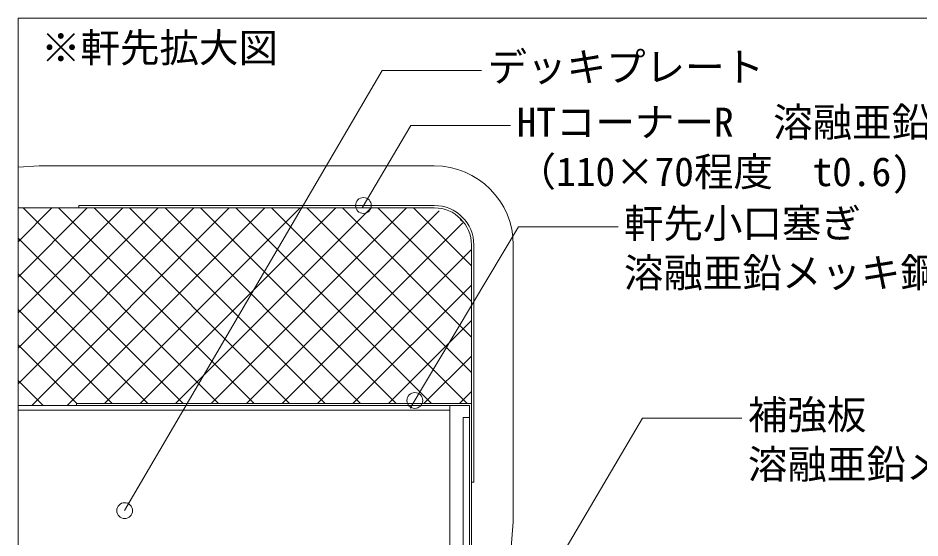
# Model space of a CAD drawing. Units: millimetres, scale not verified. Extents: x -1380 to 1380, y -955 to 955.
# Drawn here: x -900.1 to -443.5, y 277 to 539.9 of the extents above; entities that cross this region are included whole.
import ezdxf
from ezdxf.enums import TextEntityAlignment as Align

# ---------------------------------------------------------------- set-up
doc = ezdxf.new("R2010")
doc.units = ezdxf.units.MM
doc.header["$LTSCALE"] = 3
for name, color, linetype, lineweight in [('0-0_0', 7, 'Continuous', 18), ('0-1_BOUSUI', 1, 'Continuous', 18), ('0-2_MOJI', 7, 'Continuous', 18), ('0-3_HATCH', 9, 'Continuous', 18), ('0-4_KANAMONO', 5, 'Continuous', 18), ('0-6_TEKKOTU', 7, 'Continuous', 18), ('0-7_dekki', 3, 'Continuous', 18), ('0-8_dannnetu', 6, 'Continuous', 18)]:
    doc.layers.add(name, color=color, linetype=linetype, lineweight=lineweight)
doc.styles.add('ＭＳ ゴシック', font='')
doc.styles.get('ＭＳ ゴシック').set_extended_font_data('MS Gothic')

msp = doc.modelspace()

# ---------------------------------------------------------------- linework, layer by layer
at = {"layer": '0-0_0'}
msp.add_lwpolyline([(-900.086, -660.072), (899.914, -660.072), (899.914, 539.928), (-900.086, 539.928)], close=True, dxfattribs=at)
at = {"layer": '0-1_BOUSUI'}
for points in [[(-900.086, 464.468), (-889.358, 465.15), (-689.358, 465.15)], [(-649.358, 425.15), (-649.358, 285.15), (-650.558, 270.242)]]:
    msp.add_lwpolyline(points, dxfattribs=at)
msp.add_arc((-689.358, 425.15), 40, 360, 90, dxfattribs=at)
at = {"layer": '0-2_MOJI'}
for points in [[(-665.387, 513.483), (-715.825, 513.483), (-846.127, 290.843)], [(-650.721, 485.528), (-701.159, 485.528), (-725.961, 443.95)], [(-596.367, 434.406), (-646.805, 434.406), (-701.545, 342.641)], [(-533.607, 337.565), (-584.045, 337.565), (-672.436, 187.515)]]:
    msp.add_lwpolyline(points, dxfattribs=at)
for centre in [(-725.245, 445.15), (-699.211, 346.554), (-846.127, 290.843)]:
    msp.add_circle(centre, 4, dxfattribs=at)
at = {"layer": '0-3_HATCH'}
for p, q in [((-900.086, 426.834), (-882.969, 443.95)), ((-900.086, 408.873), (-865.008, 443.95)), ((-900.086, 390.912), (-847.048, 443.95)), ((-900.086, 372.952), (-829.087, 443.95)), ((-900.086, 354.991), (-811.127, 443.95)), ((-798.529, 344.95), (-897.529, 443.95)), ((-893.166, 343.95), (-793.166, 443.95)), ((-780.568, 344.95), (-879.568, 443.95)), ((-875.206, 343.95), (-775.206, 443.95)), ((-762.608, 344.95), (-861.608, 443.95)), ((-856.245, 344.95), (-757.245, 443.95)), ((-744.647, 344.95), (-843.647, 443.95)), ((-838.285, 344.95), (-739.285, 443.95)), ((-726.687, 344.95), (-825.687, 443.95)), ((-820.324, 344.95), (-721.324, 443.95)), ((-708.726, 344.95), (-807.726, 443.95)), ((-802.364, 344.95), (-703.364, 443.95)), ((-690.766, 344.95), (-789.766, 443.95)), ((-672.805, 344.95), (-771.805, 443.95)), ((-670.558, 360.663), (-753.845, 443.95)), ((-670.558, 378.624), (-735.884, 443.95)), ((-670.558, 396.584), (-717.924, 443.95)), ((-670.558, 414.545), (-699.963, 443.95)), ((-784.403, 344.95), (-686.967, 442.387)), ((-766.443, 344.95), (-674.992, 436.401)), ((-675.29, 437.237), (-676.19, 438.138)), ((-816.489, 344.95), (-900.086, 428.547)), ((-748.482, 344.95), (-670.558, 422.875)), ((-834.45, 344.95), (-900.086, 410.586)), ((-730.522, 344.95), (-670.558, 404.914)), ((-852.411, 344.95), (-900.086, 392.626)), ((-712.561, 344.95), (-670.558, 386.954)), ((-870.371, 344.95), (-900.086, 374.665)), ((-694.601, 344.95), (-670.558, 368.993)), ((-887.332, 343.95), (-900.086, 356.704)), ((-676.64, 344.95), (-670.558, 351.033))]:
    msp.add_line(p, q, dxfattribs=at)
at = {"layer": '0-4_KANAMONO', "color": 3}
msp.add_line((-689.358, 443.95), (-869.358, 443.95), dxfattribs=at)
for points in [[(-869.358, 443.95), (-869.358, 445.15), (-689.358, 445.15)], [(-669.358, 425.15), (-669.358, 305.15), (-670.558, 305.15), (-670.558, 425.15)]]:
    msp.add_lwpolyline(points, dxfattribs=at)
at = {"layer": '0-4_KANAMONO'}
for points in [[(-671.558, 44.658), (-671.558, 343.95), (-870.558, 343.95), (-870.558, 344.95), (-670.558, 344.95), (-670.558, 44.658)], [(-900.086, 71.15), (-674.758, 71.15), (-674.758, 337.95), (-671.558, 337.95), (-671.558, 67.95), (-900.086, 67.95)]]:
    msp.add_lwpolyline(points, dxfattribs=at)
at = {"layer": '0-4_KANAMONO', "color": 3}
for radius in [20, 18.8]:
    msp.add_arc((-689.358, 425.15), radius, 0, 90, dxfattribs=at)
at = {"layer": '0-6_TEKKOTU'}
msp.add_lwpolyline([(-900.086, 539.928), (-173.046, 539.928), (-173.046, -52.945), (-900.086, -52.945)], close=True, dxfattribs=at)
at = {"layer": '0-7_dekki'}
msp.add_line((-900.086, 341.55), (-681.558, 341.55), dxfattribs=at)
msp.add_lwpolyline([(-900.086, 343.95), (-681.558, 343.95), (-681.558, 193.95), (-900.086, 193.95)], dxfattribs=at)
at = {"layer": '0-8_dannnetu'}
for p, q in [((-900.086, 443.95), (-720.558, 443.95)), ((-670.558, 344.95), (-670.558, 393.95))]:
    msp.add_line(p, q, dxfattribs=at)

# ---------------------------------------------------------------- texts
at = {"layer": '0-2_MOJI', "style": 'ＭＳ ゴシック'}
for s, p in [('※軒先拡大図', (-888.447, 513.186)), ('デッキプレート', (-662.387, 503.483)), ('HTコーナーR\u3000溶融亜鉛メッキ', (-647.721, 475.528)), ('（110×70程度\u3000t0.6)', (-647.721, 450.528)), ('軒先小口塞ぎ', (-593.367, 424.406)), ('溶融亜鉛メッキ鋼板(t=1.0)', (-593.367, 399.406)), ('補強板', (-530.607, 327.565)), ('溶融亜鉛メッキ鋼板(t=1.6)', (-530.607, 302.565))]:
    msp.add_text(s, height=14.66, dxfattribs=at).set_placement(p, align=Align.BOTTOM_LEFT)

doc.saveas('drawing.dxf')
